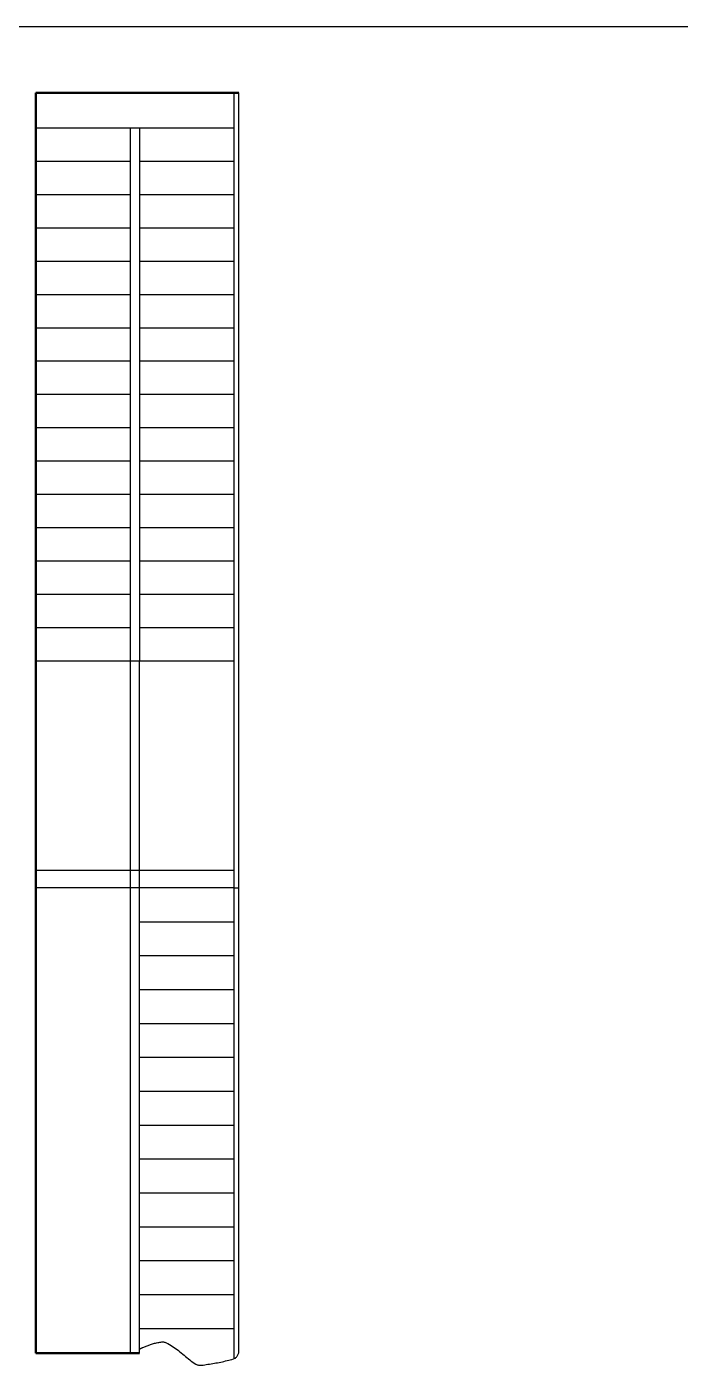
# Model space of a CAD drawing. Extents: x -170 to 1091, y -90 to 504.
# Drawn here: x 177.88 to 182.71, y 65.94 to 75.84 of the extents above; entities that cross this region are included whole.
import ezdxf

# ---------------------------------------------------------------- set-up
doc = ezdxf.new("R2010")
doc.units = 0
doc.header["$LTSCALE"] = 1000
doc.linetypes.add('1 实线', pattern=[0])
doc.linetypes.add('5 双点画线', pattern=[10.5, 6.25, -1.25, 0.25, -1.25, 0.25, -1.25])
for name, color, linetype, lineweight in [('01 粗实线', 7, '1 实线', 50), ('02 细灰线', 253, '1 实线', 25), ('07 双点画线', 6, '5 双点画线', 25)]:
    doc.layers.add(name, color=color, linetype=linetype, lineweight=lineweight)
doc.layers.add('02', color=1, linetype='CONTINUOUS')

msp = doc.modelspace()

# ---------------------------------------------------------------- linework, layer by layer
at = {"layer": '01 粗实线'}
for p, q in [((177.94368, 75.34735, 0), (177.94368, 66.02735, 0)), ((177.94368, 75.34735, 0), (179.44666, 75.34735, 0)), ((177.94368, 66.02735, 0), (178.71137, 66.02735, 0))]:
    msp.add_line(p, q, dxfattribs=at)
at = {"layer": '01 粗实线', "color": 2, "lineweight": 25}
msp.add_open_spline([(178.71137, 66.05695, 0), (178.71305, 66.05774, 0), (178.7164, 66.05933, 0), (178.72137, 66.06177, 0), (178.72635, 66.06417, 0), (178.73135, 66.06651, 0), (178.73898, 66.06974, 0), (178.7492, 66.07378, 0), (178.76194, 66.07881, 0), (178.77469, 66.0837, 0), (178.7875, 66.08845, 0), (178.80097, 66.09348, 0), (178.81536, 66.09798, 0), (178.83075, 66.10138, 0), (178.84624, 66.10413, 0), (178.86183, 66.10637, 0), (178.87431, 66.10872, 0), (178.88395, 66.10969, 0), (178.89061, 66.10901, 0), (178.89715, 66.10755, 0), (178.90352, 66.10544, 0), (178.92417, 66.09669, 0), (178.95737, 66.07751, 0), (179.00071, 66.04521, 0), (179.04209, 66.01017, 0), (179.08414, 65.97606, 0), (179.11572, 65.95165, 0), (179.13837, 65.94026, 0), (179.14913, 65.93785, 0), (179.16015, 65.93694, 0), (179.17125, 65.93724, 0), (179.19461, 65.94009, 0), (179.23007, 65.94561, 0), (179.27774, 65.9534, 0), (179.32515, 65.96244, 0), (179.37166, 65.97476, 0), (179.40627, 65.98205, 0), (179.42642, 65.99267, 0), (179.43225, 66.00083, 0), (179.43695, 66.0098, 0), (179.44119, 66.01923, 0), (179.44486, 66.02505, 0), (179.44666, 66.0279, 0)], degree=3, knots=[0, 0, 0, 0, 0.00557826, 0.01110413, 0.0166291, 0.02215148, 0.02767276, 0.04146282, 0.05512, 0.06877732, 0.08243428, 0.09609053, 0.11191349, 0.12760435, 0.14334537, 0.15910836, 0.17483891, 0.18146115, 0.18808701, 0.19479967, 0.20154005, 0.20819571, 0.26205743, 0.31592525, 0.370241, 0.42462465, 0.47856388, 0.48940023, 0.50028589, 0.51138339, 0.52255257, 0.53352661, 0.58195145, 0.63020725, 0.67842964, 0.72661994, 0.77466768, 0.78407666, 0.79373307, 0.80406349, 0.81457249, 0.82467763, 0.82467763, 0.82467763, 0.82467763], dxfattribs=at)
at = {"layer": '02', "ltscale": 8}
msp.add_line((222.2, 75.83535, 0), (168.85, 75.83535, 0), dxfattribs=at)
at = {"layer": '02 细灰线', "color": 7}
for p, q in [((179.40927, 75.34735, 0), (179.40927, 69.46756, 0)), ((179.44666, 69.46756, 0), (179.44666, 75.34735, 0)), ((179.40927, 75.08536, 0), (177.94368, 75.08536, 0)), ((178.64158, 75.08536, 0), (178.64158, 71.1447, 0)), ((178.71137, 75.08536, 0), (178.71137, 71.1447, 0)), ((178.64158, 74.83907, 0), (177.94368, 74.83907, 0)), ((179.40927, 74.83907, 0), (178.71137, 74.83907, 0)), ((178.64158, 74.59278, 0), (177.94368, 74.59278, 0)), ((179.40927, 74.59278, 0), (178.71137, 74.59278, 0)), ((178.64158, 74.34649, 0), (177.94368, 74.34649, 0)), ((179.40927, 74.34649, 0), (178.71137, 74.34649, 0)), ((178.64158, 74.1002, 0), (177.94368, 74.1002, 0)), ((179.40927, 74.1002, 0), (178.71137, 74.1002, 0)), ((178.64158, 73.8539, 0), (177.94368, 73.8539, 0)), ((179.40927, 73.8539, 0), (178.71137, 73.8539, 0)), ((178.64158, 73.60761, 0), (177.94368, 73.60761, 0)), ((179.40927, 73.60761, 0), (178.71137, 73.60761, 0)), ((178.64158, 73.36132, 0), (177.94368, 73.36132, 0)), ((179.40927, 73.36132, 0), (178.71137, 73.36132, 0)), ((178.64158, 73.11503, 0), (177.94368, 73.11503, 0)), ((179.40927, 73.11503, 0), (178.71137, 73.11503, 0)), ((178.64158, 72.86874, 0), (177.94368, 72.86874, 0)), ((179.40927, 72.86874, 0), (178.71137, 72.86874, 0)), ((178.64158, 72.62245, 0), (177.94368, 72.62245, 0)), ((179.40927, 72.62245, 0), (178.71137, 72.62245, 0)), ((178.64158, 72.37616, 0), (177.94368, 72.37616, 0)), ((179.40927, 72.37616, 0), (178.71137, 72.37616, 0)), ((178.64158, 72.12987, 0), (177.94368, 72.12987, 0)), ((179.40927, 72.12987, 0), (178.71137, 72.12987, 0)), ((178.64158, 71.88357, 0), (177.94368, 71.88357, 0)), ((179.40927, 71.88357, 0), (178.71137, 71.88357, 0)), ((178.64158, 71.63728, 0), (177.94368, 71.63728, 0)), ((179.40927, 71.63728, 0), (178.71137, 71.63728, 0)), ((178.64158, 71.39099, 0), (177.94368, 71.39099, 0)), ((179.40927, 71.39099, 0), (178.71137, 71.39099, 0)), ((179.40927, 71.1447, 0), (177.94368, 71.1447, 0)), ((178.64158, 71.1447, 0), (178.64158, 66.02735, 0)), ((178.71137, 66.02735, 0), (178.71137, 71.1447, 0)), ((179.40927, 69.59468, 0), (177.94368, 69.59468, 0)), ((179.40927, 69.46756, 0), (177.94368, 69.46756, 0)), ((179.40927, 69.46756, 0), (179.44666, 69.46756, 0))]:
    msp.add_line(p, q, dxfattribs=at)
at = {"layer": '07 双点画线', "color": 2}
for p, q in [((179.40927, 69.46756, 0), (179.40927, 65.99237, 0)), ((179.44666, 66.0279, 0), (179.44666, 69.46756, 0)), ((178.71137, 69.21695, 0), (179.40927, 69.21695, 0)), ((178.71137, 68.96635, 0), (179.40927, 68.96635, 0)), ((178.71137, 68.71575, 0), (179.40927, 68.71575, 0)), ((178.71137, 68.46514, 0), (179.40927, 68.46514, 0)), ((178.71137, 68.21454, 0), (179.40927, 68.21454, 0)), ((178.71137, 67.96393, 0), (179.40927, 67.96393, 0)), ((178.71137, 67.71333, 0), (179.40927, 67.71333, 0)), ((178.71137, 67.46272, 0), (179.40927, 67.46272, 0)), ((178.71137, 67.21212, 0), (179.40927, 67.21212, 0)), ((178.71137, 66.96152, 0), (179.40927, 66.96152, 0)), ((178.71137, 66.71091, 0), (179.40927, 66.71091, 0)), ((178.71137, 66.46031, 0), (179.40927, 66.46031, 0)), ((178.71137, 66.2097, 0), (179.40927, 66.2097, 0))]:
    msp.add_line(p, q, dxfattribs=at)

doc.saveas('drawing.dxf')
